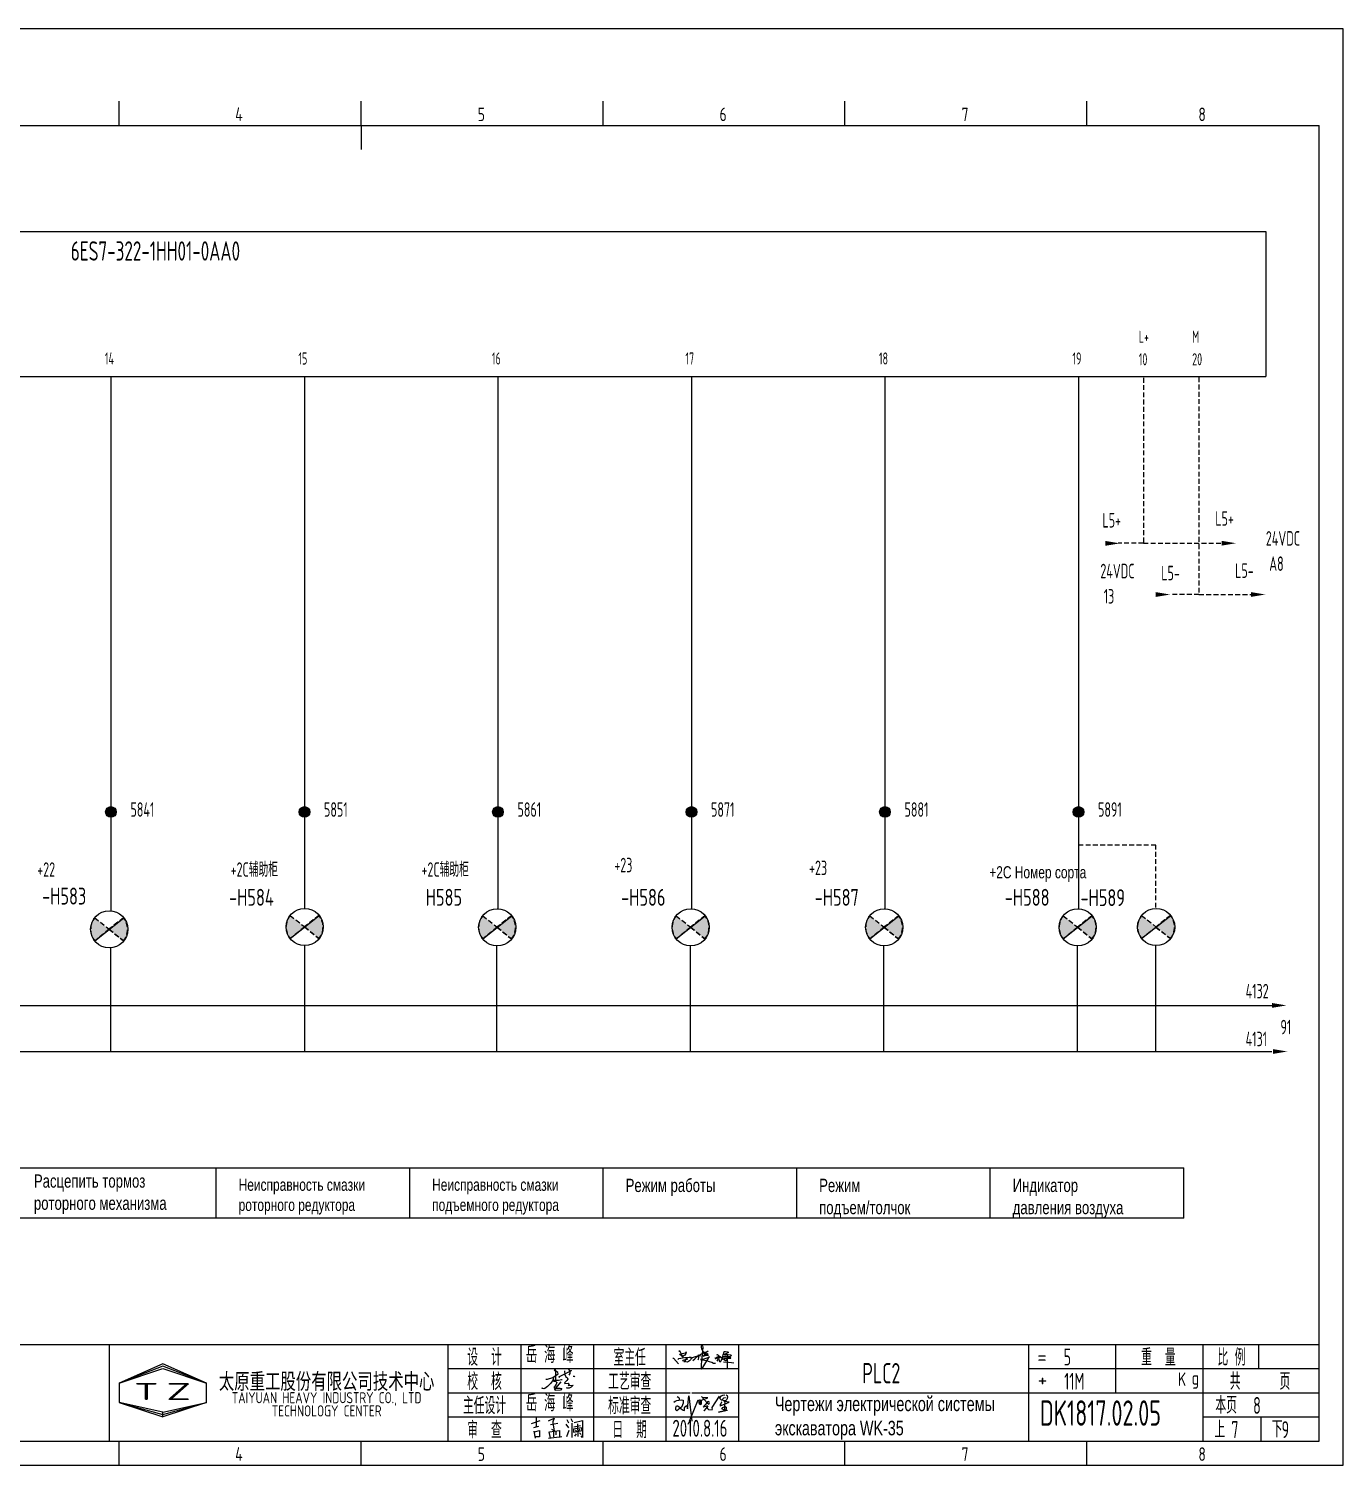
# Model space of a CAD drawing. Extents: x -2005 to 7010, y -1792 to 2924.
# Drawn here: x 2206.3 to 2478.1, y 4.3 to 301.3 of the extents above; entities that cross this region are included whole.
import ezdxf
from ezdxf.enums import TextEntityAlignment as Align

# ---------------------------------------------------------------- set-up
doc = ezdxf.new("R2010")
doc.units = 0
doc.header["$LTSCALE"] = 2
doc.linetypes.add('DASHED2', pattern=[0.375, 0.25, -0.125])
doc.layers.get('0').update_dxf_attribs({"linetype": 'CONTINUOUS'})
for name, color, linetype in [('01', 7, 'CONTINUOUS'), ('11', 3, 'CONTINUOUS'), ('CONTINUOUS', 7, 'CONTINUOUS')]:
    doc.layers.add(name, color=color, linetype=linetype)
doc.styles.add('ROMAN', font='ROMANC.shx', dxfattribs={"width": 0.7, "height": 0.7})
doc.styles.add('ROMANS', font='romans', dxfattribs={"width": 0.67, "bigfont": 'hzlib'})
doc.styles.get("Standard").update_dxf_attribs({"font": 'isocp.shx', "width": 0.707, "bigfont": 'dfst.shx'})

# ---------------------------------------------------------------- blocks, each defined once
blk = doc.blocks.new('A$C5BE500A0')
for p, q in [((15.3, 41.2), (22.2, 26.1)), ((15.3, 40.1), (15.3, 41.2)), ((15.4, 37.7), (15.3, 40.1)), ((15.4, 32.4), (21, 34.6)), ((15.5, 31.8), (15.4, 32.4)), ((21, 34.6), (24.5, 35.1)), ((24.5, 35.1), (28.2, 35.6)), ((29.4, 34), (26.8, 30.7)), ((28.2, 35.6), (30.2, 36.8)), ((30.2, 38), (29.4, 34)), ((30.2, 36.8), (30.2, 38)), ((59.1, 30.4), (64.7, 33.7)), ((64.4, 48.9), (64.5, 51.6)), ((65.3, 44.3), (64.4, 48.9)), ((64.5, 51.6), (65.9, 52.2)), ((67.1, 48.5), (64.5, 17.9)), ((64.7, 33.7), (72, 37.3)), ((67.5, 39.5), (65.3, 44.3)), ((65.9, 52.2), (66.5, 51.5)), ((66.5, 51.5), (67.1, 48.5)), ((70.3, 36.3), (67.5, 39.5)), ((69.9, 34.1), (69.7, 33.3)), ((69.7, 33.3), (71.9, 33.6)), ((74.6, 36.5), (69.9, 34.1)), ((73.8, 32.8), (70.3, 36.3)), ((71.9, 33.6), (75.3, 34.2)), ((72, 37.3), (77.8, 39)), ((77.7, 30.8), (73.8, 32.8)), ((79.7, 39.2), (74.6, 36.5)), ((76.7, 32.6), (74.8, 31.8)), ((75.3, 34.2), (77, 34.5)), ((77.7, 33.5), (76.7, 32.6)), ((77, 34.5), (78, 34.1)), ((78, 34.1), (77.7, 33.5)), ((77.8, 39), (79.7, 39.2)), ((117.4, 32.7), (112.9, 30.9)), ((113.3, 30.9), (114.4, 35)), ((114.4, 35), (115.4, 38.4)), ((115.4, 38.4), (118.1, 38.8)), ((122.1, 34.8), (117.4, 32.7)), ((118.1, 38.8), (123.3, 38.3)), ((124.7, 36.8), (122.1, 34.8)), ((123.3, 38.3), (124.7, 36.8)), ((0, 24.1), (1.5, 23.9)), ((1.5, 23.9), (12.6, 10.8)), ((11.6, 21), (13.8, 22.8)), ((13.8, 22.8), (17.9, 23.5)), ((19.1, 30.1), (15.5, 31.8)), ((17.9, 23.5), (26, 24.9)), ((22.2, 26.1), (19.1, 30.1)), ((22.6, 18.1), (23.6, 19.3)), ((23.7, 17.3), (22.6, 18.1)), ((23.3, 27.9), (23.1, 27.8)), ((25.3, 29.5), (23.3, 27.9)), ((23.6, 19.3), (25.8, 19.9)), ((26.1, 16.2), (24.9, 15)), ((26.8, 30.7), (25.3, 29.5)), ((25.8, 19.9), (29.2, 20.8)), ((26, 24.9), (36.8, 26.1)), ((28.4, 20), (26.1, 16.2)), ((29.4, 15.2), (28.2, 15.7)), ((29.5, 22.1), (28.4, 20)), ((29.2, 20.8), (33, 21.4)), ((32.4, 15.1), (29.4, 15.2)), ((30.2, 22.7), (29.5, 22.1)), ((31.6, 22.6), (30.2, 22.7)), ((32.8, 22.1), (31.6, 22.6)), ((35, 16.2), (32.4, 15.1)), ((33, 21.4), (32.8, 22.1)), ((37.6, 17.7), (35, 16.2)), ((36.8, 26.1), (40.9, 26)), ((39.7, 20.3), (37.6, 17.7)), ((40.8, 21.6), (39.7, 20.3)), ((40.2, 22.8), (44.3, 25.4)), ((41.7, 24.4), (40.8, 21.6)), ((40.9, 26), (41.7, 24.4)), ((44.3, 25.4), (50.6, 27.7)), ((44.7, 18.7), (49.1, 22.6)), ((49.1, 22.6), (54.4, 27.2)), ((50.6, 27.7), (56.2, 29.3)), ((54.4, 27.2), (59.1, 30.4)), ((56.8, 20.6), (55.9, 19.6)), ((56.2, 29.3), (60.8, 29.6)), ((56.7, 31.7), (57.4, 29.6)), ((57.6, 25), (56.8, 20.6)), ((57.4, 29.6), (57.6, 25)), ((60.8, 29.6), (62.2, 29.2)), ((66.6, 21), (62.5, 20.6)), ((62.5, 20.6), (75.7, 18.4)), ((64.5, 17.9), (63.3, 8.5)), ((63.3, 8.5), (63.5, 0.1)), ((63.5, 0.1), (64.3, 0)), ((64.3, 0), (67.5, 2.5)), ((69.8, 21.4), (66.6, 21)), ((67.5, 2.5), (73.8, 13.7)), ((68.3, 28.6), (72.6, 29.4)), ((69.3, 29), (68.3, 28.6)), ((72, 30.5), (69.3, 29)), ((76.7, 24.1), (69.8, 21.4)), ((74.8, 31.8), (72, 30.5)), ((72.6, 29.4), (78.2, 30.4)), ((73.8, 13.7), (77.7, 20)), ((75.7, 18.4), (81.9, 16.6)), ((79.9, 25.4), (76.7, 24.1)), ((80.1, 30.5), (77.7, 30.8)), ((77.7, 20), (81.2, 25.6)), ((78.2, 30.4), (80.1, 30.5)), ((82.1, 26.9), (79.9, 25.4)), ((81.2, 25.6), (82.1, 26.9)), ((81.9, 16.6), (87.3, 14.8)), ((87.3, 14.8), (91.3, 12.9)), ((91.3, 12.9), (94.8, 12.6)), ((94.5, 25.2), (94.9, 23.9)), ((94.8, 12.6), (95.8, 12.8)), ((94.9, 23.9), (95.3, 23)), ((95.3, 23), (95.8, 22.8)), ((95.8, 22.8), (97, 23.3)), ((97, 23.3), (97.8, 25.3)), ((98.5, 23.8), (97.4, 25.9)), ((97.8, 25.3), (100.8, 27)), ((101.1, 23.3), (98.5, 23.8)), ((99, 31.4), (100.1, 32)), ((100.7, 21.1), (99.2, 17.4)), ((99.2, 17.4), (101.9, 20.9)), ((100.1, 32), (101.1, 31.6)), ((102.1, 27.7), (100.7, 21.1)), ((100.8, 27), (103.5, 26.5)), ((101.1, 31.6), (102.1, 30.6)), ((103.3, 23.7), (101.1, 23.3)), ((101.9, 20.9), (103.1, 21.8)), ((102.1, 30.6), (102.1, 27.7)), ((103.1, 21.8), (103.7, 20.1)), ((104.7, 23.9), (103.3, 23.7)), ((103.5, 26.5), (104.5, 25.2)), ((103.7, 20.1), (103.9, 18.5)), ((103.9, 18.5), (105, 16.1)), ((104.2, 28.7), (108.3, 26.3)), ((104.5, 25.2), (104.7, 23.9)), ((105, 16.1), (106.4, 15.7)), ((106.4, 15.7), (107.7, 17.3)), ((107.7, 17.3), (110.9, 22.6)), ((108.3, 26.3), (115.7, 20.2)), ((110.9, 22.6), (113.3, 30.9)), ((111.7, 21.6), (125.7, 23.5)), ((115.4, 22.1), (111.7, 21.6)), ((112.9, 30.9), (112.3, 30.9)), ((112.9, 26.9), (127.4, 26.5)), ((124.7, 26.6), (112.9, 26.9)), ((113.4, 15.2), (124.8, 14.7)), ((122.5, 23.3), (115.4, 22.1)), ((115.7, 20.2), (118.5, 18.9)), ((116.7, 30.8), (120.9, 31.8)), ((118.5, 18.9), (120.8, 19.6)), ((120.8, 19.6), (121.1, 20.7)), ((120.9, 31.8), (124.1, 32)), ((121.7, 31.5), (122.2, 1.9)), ((123, 28.1), (121.7, 31.5)), ((126.4, 24.6), (122.5, 23.3)), ((128.2, 25.5), (123, 28.1)), ((124.1, 32), (129.1, 31.3)), ((128.1, 26.7), (124.7, 26.6)), ((124.8, 14.7), (132, 14.1)), ((125.7, 23.5), (130.1, 23.8)), ((127.4, 26.5), (126.4, 24.6)), ((130.2, 28.3), (128.1, 26.7)), ((130.5, 24.3), (128.2, 25.5)), ((129.1, 31.3), (130.7, 30.3)), ((130.1, 23.8), (130.5, 24.3)), ((130.7, 30.3), (130.2, 28.3)), ((132, 14.1), (137.3, 13.6))]:
    blk.add_line(p, q)
blk = doc.blocks.new('lf')
for points in [[(409.4, 317.6), (411.9, 317.6), (420.7, 320.5), (429.4, 326.1), (429, 328.4), (426.7, 330.1), (424.2, 331.3), (423.4, 332.6), (424.4, 333.4), (425, 330.7), (425, 327.4), (425, 324.7), (424.8, 321.8), (424.8, 320.3), (424.8, 318.7), (425, 314.7), (425, 313), (424.8, 313)], [(432.1, 320.3), (430.6, 321.6), (450.9, 331.7), (450.9, 332.2)], [(439.5, 330.9), (440, 324.5), (442, 320.7)], [(446.2, 333.8), (448.1, 330.5), (448.1, 326.7), (446.6, 323.8)], [(421.5, 320.1), (421.3, 317.6), (420, 315.1), (418.6, 312.6), (416.7, 310.5), (414.9, 308.5), (411.9, 305.6), (410.1, 304.1), (408, 302.6), (406.1, 302), (403.6, 302.6), (403.6, 303.5), (403.9, 303.5)], [(421.3, 316.2), (424.8, 315.9), (427.1, 316), (429.8, 316), (434.8, 316.8), (436, 316.8)], [(421.9, 314.1), (423.8, 314.1), (425.4, 313.7), (426, 313), (426.9, 312), (427.1, 312), (426.5, 310.5), (426.1, 309.5), (424.2, 306.6), (423.1, 305.4), (422.1, 304.5), (423.2, 303.3), (427.3, 303.1), (429.8, 303.1), (432.3, 302.9), (435.4, 302.7), (433.1, 299.9), (424.6, 299.5), (424, 300.4), (425.6, 303.3), (434.3, 313.5)], [(441.8, 320.7), (443.7, 320.1), (444.9, 317.6), (443.1, 315.5), (439.7, 311.8), (439.8, 310.6), (445.4, 311.2), (447, 310.3), (445.6, 307.4), (453.6, 308), (450.3, 304.7), (447, 303.3), (443.7, 303.1), (442.9, 303.7)], [(453.4, 322.4), (454.9, 322.2), (455.7, 321.8), (456.1, 321.6), (456.3, 321.4)]]:
    blk.add_lwpolyline(points)

msp = doc.modelspace()

# ---------------------------------------------------------------- hatches: boundary and pattern name
h = msp.add_hatch(color=256)
edge = h.paths.add_edge_path()
edge.add_arc((2423.32, 139.4), 1.1, 0, 360)
at = {"layer": '01', "linetype": 'DASHED2', "ltscale": 2}
h = msp.add_hatch(color=6, dxfattribs=at)
edge = h.paths.add_edge_path()
edge.add_arc((2222.97, 115.14), 3.84, 141.4352, 218.5648)
edge.add_line((2219.97, 112.75), (2222.97, 115.14))
edge.add_line((2222.97, 115.14), (2219.97, 117.53))
h = msp.add_hatch(color=6, dxfattribs=at)
edge = h.paths.add_edge_path()
edge.add_arc((2222.91, 115.14), 3.84, 321.4352, 398.5648)
edge.add_line((2225.91, 117.53), (2222.91, 115.14))
edge.add_line((2222.91, 115.14), (2225.91, 112.75))
h = msp.add_hatch(color=6, dxfattribs=at)
edge = h.paths.add_edge_path()
edge.add_arc((2263.38, 115.62), 3.84, 141.4352, 218.5648)
edge.add_line((2260.38, 113.22), (2263.38, 115.62))
edge.add_line((2263.38, 115.62), (2260.38, 118.01))
h = msp.add_hatch(color=6, dxfattribs=at)
edge = h.paths.add_edge_path()
edge.add_arc((2263.32, 115.62), 3.84, 321.4352, 398.5648)
edge.add_line((2266.32, 118.01), (2263.32, 115.62))
edge.add_line((2263.32, 115.62), (2266.32, 113.22))
h = msp.add_hatch(color=6, dxfattribs=at)
edge = h.paths.add_edge_path()
edge.add_arc((2303.17, 115.55), 3.84, 141.4352, 218.5648)
edge.add_line((2300.17, 113.15), (2303.17, 115.55))
edge.add_line((2303.17, 115.55), (2300.17, 117.94))
h = msp.add_hatch(color=6, dxfattribs=at)
edge = h.paths.add_edge_path()
edge.add_arc((2303.11, 115.55), 3.84, 321.4352, 398.5648)
edge.add_line((2306.11, 117.94), (2303.11, 115.55))
edge.add_line((2303.11, 115.55), (2306.11, 113.15))
h = msp.add_hatch(color=6, dxfattribs=at)
edge = h.paths.add_edge_path()
edge.add_arc((2343.17, 115.55), 3.84, 141.4352, 218.5648)
edge.add_line((2340.17, 113.15), (2343.17, 115.55))
edge.add_line((2343.17, 115.55), (2340.17, 117.94))
h = msp.add_hatch(color=6, dxfattribs=at)
edge = h.paths.add_edge_path()
edge.add_arc((2343.11, 115.55), 3.84, 321.4352, 398.5648)
edge.add_line((2346.11, 117.94), (2343.11, 115.55))
edge.add_line((2343.11, 115.55), (2346.11, 113.15))
h = msp.add_hatch(color=6, dxfattribs=at)
edge = h.paths.add_edge_path()
edge.add_arc((2383.17, 115.55), 3.84, 141.4352, 218.5648)
edge.add_line((2380.17, 113.15), (2383.17, 115.55))
edge.add_line((2383.17, 115.55), (2380.17, 117.94))
h = msp.add_hatch(color=6, dxfattribs=at)
edge = h.paths.add_edge_path()
edge.add_arc((2383.11, 115.55), 3.84, 321.4352, 398.5648)
edge.add_line((2386.11, 117.94), (2383.11, 115.55))
edge.add_line((2383.11, 115.55), (2386.11, 113.15))
h = msp.add_hatch(color=6, dxfattribs=at)
edge = h.paths.add_edge_path()
edge.add_arc((2423.17, 115.55), 3.84, 141.4352, 218.5648)
edge.add_line((2420.17, 113.15), (2423.17, 115.55))
edge.add_line((2423.17, 115.55), (2420.17, 117.94))
h = msp.add_hatch(color=6, dxfattribs=at)
edge = h.paths.add_edge_path()
edge.add_arc((2423.11, 115.55), 3.84, 321.4352, 398.5648)
edge.add_line((2426.11, 117.94), (2423.11, 115.55))
edge.add_line((2423.11, 115.55), (2426.11, 113.15))
h = msp.add_hatch(color=6, dxfattribs=at)
edge = h.paths.add_edge_path()
edge.add_arc((2439.38, 115.61), 3.84, 141.4352, 218.5648)
edge.add_line((2436.38, 113.22), (2439.38, 115.61))
edge.add_line((2439.38, 115.61), (2436.38, 118))
h = msp.add_hatch(color=6, dxfattribs=at)
edge = h.paths.add_edge_path()
edge.add_arc((2439.32, 115.61), 3.84, 321.4352, 398.5648)
edge.add_line((2442.32, 118), (2439.32, 115.61))
edge.add_line((2439.32, 115.61), (2442.32, 113.22))
at = {"layer": 'CONTINUOUS'}
h = msp.add_hatch(color=256, dxfattribs=at)
edge = h.paths.add_edge_path()
edge.add_arc((2223.32, 139.4), 1.1, 0, 360)
h = msp.add_hatch(color=256, dxfattribs=at)
edge = h.paths.add_edge_path()
edge.add_arc((2263.32, 139.4), 1.1, 0, 360)
h = msp.add_hatch(color=256, dxfattribs=at)
edge = h.paths.add_edge_path()
edge.add_arc((2303.32, 139.4), 1.1, 0, 360)
h = msp.add_hatch(color=256, dxfattribs=at)
edge = h.paths.add_edge_path()
edge.add_arc((2343.32, 139.4), 1.1, 0, 360)
h = msp.add_hatch(color=256, dxfattribs=at)
edge = h.paths.add_edge_path()
edge.add_arc((2383.32, 139.4), 1.1, 0, 360)

# ---------------------------------------------------------------- linework, layer by layer
for p, q in [((2125.09, 65.83), (2445.09, 65.83)), ((2245.09, 55.43), (2245.09, 65.83)), ((2285.09, 55.43), (2285.09, 65.83)), ((2325.09, 55.43), (2325.09, 65.83)), ((2365.09, 55.43), (2365.09, 65.83)), ((2405.09, 55.43), (2405.09, 65.83)), ((2445.09, 55.43), (2445.09, 65.83)), ((2245.09, 55.43), (2245.09, 62.93)), ((2285.09, 55.43), (2285.09, 62.93)), ((2325.09, 55.43), (2325.09, 62.93)), ((2365.09, 55.43), (2365.09, 62.93)), ((2405.09, 55.43), (2405.09, 62.93)), ((2445.09, 55.43), (2125.09, 55.43)), ((2353.05, 19.33), (2413.05, 19.33)), ((2310.23, 12.94), (2312.04, 13.59)), ((2310.75, 12.16), (2311.79, 12.42)), ((2311.01, 12.42), (2311.01, 12.42)), ((2311.24, 14.12), (2311.24, 12.3)), ((2313.79, 13.54), (2314.95, 14.06)), ((2313.79, 13.54), (2313.79, 13.54)), ((2314.18, 12.76), (2315.73, 13.02)), ((2314.95, 14.06), (2314.69, 13.28)), ((2314.69, 13.28), (2314.69, 13.02)), ((2314.69, 13.02), (2314.95, 11.47)), ((2317.37, 12.83), (2317.92, 12.1)), ((2317.55, 13.77), (2317.92, 13.13)), ((2318.37, 13.98), (2318.74, 13.34)), ((2318.61, 13.04), (2318.61, 10.04)), ((2318.92, 11.89), (2318.95, 11.19)), ((2320.62, 12.1), (2318.95, 11.77)), ((2318.98, 12.25), (2320.4, 12.55)), ((2319.07, 13.19), (2320.77, 13.55)), ((2319.77, 12.89), (2319.86, 10.28)), ((2320.74, 11.49), (2320.62, 12.1)), ((2320.77, 13.55), (2320.8, 13.55)), ((2320.8, 13.55), (2320.8, 10.1)), ((2310.75, 11.38), (2311.01, 9.96)), ((2310.88, 11.26), (2311.91, 11.51)), ((2311.91, 10.22), (2310.88, 10.22)), ((2311.91, 11.51), (2311.91, 10.22)), ((2313.8, 9.91), (2316.56, 10.28)), ((2313.86, 11.26), (2314.12, 9.96)), ((2313.99, 11.26), (2316.06, 11.51)), ((2314.95, 11.47), (2314.44, 11.73)), ((2314.77, 11.26), (2314.77, 10.22)), ((2315.28, 11.38), (2315.28, 10.61)), ((2316.06, 11.51), (2316.06, 10.09)), ((2317.55, 10.28), (2318.07, 11.61)), ((2318.95, 11.19), (2320.74, 11.49)), ((2319.5, 10.85), (2319.16, 10.34)), ((2319.37, 11.58), (2319.55, 11.43)), ((2320.19, 11.77), (2320.01, 11.43)), ((2320.19, 11.02), (2320.53, 10.68)), ((2320.8, 10.1), (2320.53, 10.4))]:
    msp.add_line(p, q)
msp.add_circle((2423.32, 139.4), 1.1)
at = {"layer": '01', "linetype": 'DASHED2', "ltscale": 2}
for p, q in [((2436.76, 229.14), (2436.76, 194.96)), ((2448.23, 229.25), (2448.23, 184.36)), ((2436.76, 194.96), (2431.52, 194.96)), ((2436.76, 194.96), (2452.89, 194.96)), ((2448.23, 184.36), (2442.46, 184.36)), ((2448.23, 184.36), (2458.95, 184.36)), ((2439.32, 132.54), (2423.25, 132.54)), ((2439.32, 119.64), (2439.32, 132.54))]:
    msp.add_line(p, q, dxfattribs=at)
at = {"layer": '01', "color": 6, "linetype": 'DASHED2', "ltscale": 2}
for p, q in [((2219.97, 117.53), (2222.97, 115.14)), ((2225.91, 117.53), (2222.91, 115.14)), ((2225.97, 117.53), (2222.97, 115.14)), ((2260.38, 118.01), (2263.38, 115.62)), ((2266.32, 118.01), (2263.32, 115.62)), ((2266.39, 118.01), (2263.38, 115.62)), ((2300.17, 117.94), (2303.17, 115.55)), ((2306.11, 117.94), (2303.11, 115.55)), ((2306.18, 117.94), (2303.17, 115.55)), ((2340.17, 117.94), (2343.17, 115.55)), ((2346.11, 117.94), (2343.11, 115.55)), ((2346.18, 117.94), (2343.17, 115.55)), ((2380.17, 117.94), (2383.17, 115.55)), ((2386.11, 117.94), (2383.11, 115.55)), ((2386.18, 117.94), (2383.17, 115.55)), ((2420.17, 117.94), (2423.17, 115.55)), ((2426.11, 117.94), (2423.11, 115.55)), ((2426.18, 117.94), (2423.17, 115.55)), ((2436.38, 118), (2439.38, 115.61)), ((2442.32, 118), (2439.32, 115.61)), ((2442.39, 118), (2439.38, 115.61)), ((2222.97, 115.14), (2219.97, 112.75)), ((2222.91, 115.14), (2225.91, 112.75)), ((2222.97, 115.14), (2225.97, 112.75)), ((2263.38, 115.62), (2260.38, 113.22)), ((2263.32, 115.62), (2266.32, 113.22)), ((2263.38, 115.62), (2266.39, 113.22)), ((2303.17, 115.55), (2300.17, 113.15)), ((2303.11, 115.55), (2306.11, 113.15)), ((2303.17, 115.55), (2306.18, 113.15)), ((2343.17, 115.55), (2340.17, 113.15)), ((2343.11, 115.55), (2346.11, 113.15)), ((2343.17, 115.55), (2346.18, 113.15)), ((2383.17, 115.55), (2380.17, 113.15)), ((2383.11, 115.55), (2386.11, 113.15)), ((2383.17, 115.55), (2386.18, 113.15)), ((2423.17, 115.55), (2420.17, 113.15)), ((2423.11, 115.55), (2426.11, 113.15)), ((2423.17, 115.55), (2426.18, 113.15)), ((2439.38, 115.61), (2436.38, 113.22)), ((2439.32, 115.61), (2442.32, 113.22)), ((2439.38, 115.61), (2442.39, 113.22))]:
    msp.add_line(p, q, dxfattribs=at)
for centre, start, end in [((2222.97, 115.14), 141.4352, 218.5648), ((2222.91, 115.14), 321.4352, 38.5648), ((2263.38, 115.62), 141.4352, 218.5648), ((2263.32, 115.62), 321.4352, 38.5648), ((2303.17, 115.55), 141.4352, 218.5648), ((2303.11, 115.55), 321.4352, 38.5648), ((2343.17, 115.55), 141.4352, 218.5648), ((2343.11, 115.55), 321.4352, 38.5648), ((2383.17, 115.55), 141.4352, 218.5648), ((2383.11, 115.55), 321.4352, 38.5648), ((2423.17, 115.55), 141.4352, 218.5648), ((2423.11, 115.55), 321.4352, 38.5648), ((2439.38, 115.61), 141.4352, 218.5648), ((2439.32, 115.61), 321.4352, 38.5648)]:
    msp.add_arc(centre, 3.84, start, end, dxfattribs=at)
at = {"layer": 'CONTINUOUS', "color": 3}
for p, q in [((2478.05, 301.33), (2058.05, 301.33)), ((2478.05, 4.33), (2478.05, 301.33)), ((2058.05, 4.33), (2478.05, 4.33))]:
    msp.add_line(p, q, dxfattribs=at)
at = {"layer": 'CONTINUOUS', "linetype": 'Continuous'}
for p, q in [((2225.05, 281.33), (2225.05, 286.33)), ((2325.05, 281.33), (2325.05, 286.33)), ((2375.05, 281.33), (2375.05, 286.33)), ((2425.05, 281.33), (2425.05, 286.33)), ((2078.05, 29.33), (2473.05, 29.33)), ((2223.05, 9.33), (2223.05, 29.33)), ((2293.05, 9.33), (2293.05, 29.33)), ((2308.05, 29.33), (2308.05, 9.33)), ((2323.05, 29.33), (2323.05, 9.33)), ((2338.05, 29.33), (2338.05, 9.33)), ((2353.05, 29.33), (2353.05, 9.33)), ((2413.05, 9.33), (2413.05, 29.33)), ((2430.95, 29.33), (2430.95, 19.33)), ((2449.05, 29.33), (2449.05, 9.33)), ((2234.05, 25.33), (2225.05, 21.33)), ((2234.05, 24.83), (2225.05, 21.33)), ((2225.05, 21.33), (2234.05, 24.33)), ((2243.05, 21.33), (2234.05, 25.33)), ((2243.05, 21.33), (2234.05, 24.83)), ((2234.05, 24.33), (2243.05, 21.33)), ((2293.05, 24.33), (2343.05, 24.33)), ((2343.05, 24.33), (2353.05, 24.33)), ((2343.05, 24.33), (2353.05, 24.33)), ((2413.05, 24.33), (2473.05, 24.33)), ((2225.05, 21.33), (2225.05, 17.33)), ((2243.05, 17.33), (2243.05, 21.33)), ((2293.05, 19.33), (2343.05, 19.33)), ((2343.38, 19.33), (2353.05, 19.33)), ((2413.05, 19.33), (2473.05, 19.33)), ((2225.05, 17.33), (2234.05, 14.33)), ((2234.05, 15.33), (2225.05, 17.33)), ((2225.05, 17.33), (2234.05, 14.83)), ((2234.05, 14.83), (2243.05, 17.33)), ((2243.05, 17.33), (2234.05, 14.33)), ((2234.05, 15.33), (2243.05, 17.33)), ((2234.05, 14.33), (2234.05, 15.33)), ((2234.05, 14.33), (2234.05, 15.33)), ((2293.05, 14.33), (2343.05, 14.33)), ((2343.05, 14.33), (2353.05, 14.33)), ((2449.05, 14.33), (2473.05, 14.33)), ((2225.05, 4.33), (2225.05, 9.33)), ((2325.05, 4.33), (2325.05, 9.33)), ((2375.05, 4.33), (2375.05, 9.33)), ((2425.05, 4.33), (2425.05, 9.33))]:
    msp.add_line(p, q, dxfattribs=at)
at = {"layer": 'CONTINUOUS'}
for p, q in [((2275.05, 281.33), (2275.05, 286.33)), ((2078.05, 281.33), (2473.05, 281.33)), ((2275.05, 281.33), (2275.05, 276.33)), ((2473.05, 9.33), (2473.05, 281.33)), ((2102.07, 259.4), (2462.07, 259.4)), ((2462.07, 259.4), (2462.07, 229.4)), ((2102.07, 229.4), (2462.07, 229.4)), ((2223.32, 229.4), (2223.32, 118.96)), ((2263.32, 229.4), (2263.32, 119.46)), ((2303.32, 229.4), (2303.32, 119.38)), ((2343.32, 229.4), (2343.32, 119.38)), ((2383.32, 229.4), (2383.32, 119.38)), ((2423.32, 229.4), (2423.32, 119.38)), ((2219.97, 112.75), (2225.97, 117.53)), ((2260.38, 113.22), (2266.39, 118.01)), ((2300.17, 113.15), (2306.18, 117.94)), ((2340.17, 113.15), (2346.18, 117.94)), ((2380.17, 113.15), (2386.18, 117.94)), ((2420.17, 113.15), (2426.18, 117.94)), ((2436.38, 113.22), (2442.39, 118)), ((2223.29, 89.87), (2223.29, 111.31)), ((2263.32, 111.78), (2263.32, 89.87)), ((2303.11, 89.87), (2303.11, 111.71)), ((2343.11, 89.87), (2343.11, 111.71)), ((2383.11, 89.87), (2383.11, 111.71)), ((2423.11, 89.87), (2423.11, 111.71)), ((2439.32, 89.94), (2439.32, 111.77)), ((2097.07, 99.4), (2463.32, 99.4)), ((2097.07, 89.87), (2463.32, 89.87)), ((2460.55, 29.33), (2460.55, 24.33)), ((2340.38, 18.52), (2340.73, 18.32)), ((2340.38, 18.52), (2340.73, 18.32)), ((2340.38, 18.52), (2340.73, 18.32)), ((2340.38, 18.52), (2340.73, 18.32)), ((2340.68, 17.81), (2341.19, 17.86)), ((2340.68, 17.81), (2341.19, 17.86)), ((2340.68, 17.81), (2341.19, 17.86)), ((2340.68, 17.81), (2341.19, 17.86)), ((2340.73, 18.32), (2340.79, 18.17)), ((2340.73, 18.32), (2340.79, 18.17)), ((2340.73, 18.32), (2340.79, 18.17)), ((2340.73, 18.32), (2340.79, 18.17)), ((2340.79, 18.17), (2340.79, 17.86)), ((2340.79, 18.17), (2340.79, 17.86)), ((2340.79, 18.17), (2340.79, 17.86)), ((2340.79, 18.17), (2340.79, 17.86)), ((2341.19, 17.86), (2341.6, 17.76)), ((2341.19, 17.86), (2341.6, 17.76)), ((2341.19, 17.86), (2341.6, 17.76)), ((2341.19, 17.86), (2341.6, 17.76)), ((2342.52, 16.03), (2342.78, 18.68)), ((2342.52, 16.03), (2342.78, 18.68)), ((2342.52, 16.03), (2342.78, 18.68)), ((2342.52, 16.03), (2342.78, 18.68)), ((2342.78, 18.68), (2343.39, 13.48)), ((2342.78, 18.68), (2343.39, 13.48)), ((2342.78, 18.68), (2343.39, 13.48)), ((2342.78, 18.68), (2343.39, 13.48)), ((2342.93, 13.42), (2344.72, 17.84)), ((2342.93, 13.42), (2344.72, 17.84)), ((2342.93, 13.42), (2344.72, 17.84)), ((2342.93, 13.42), (2344.72, 17.84)), ((2344.87, 17.76), (2345.02, 17.87)), ((2344.87, 17.76), (2345.02, 17.87)), ((2344.87, 17.76), (2345.02, 17.87)), ((2344.87, 17.76), (2345.02, 17.87)), ((2345.02, 17.87), (2345.17, 17.87)), ((2345.02, 17.87), (2345.17, 17.87)), ((2345.02, 17.87), (2345.17, 17.87)), ((2345.02, 17.87), (2345.17, 17.87)), ((2345.17, 17.87), (2345.31, 17.54)), ((2345.17, 17.87), (2345.31, 17.54)), ((2345.17, 17.87), (2345.31, 17.54)), ((2345.17, 17.87), (2345.31, 17.54)), ((2345.42, 18.53), (2346.56, 17.25)), ((2345.61, 18.31), (2345.42, 18.53)), ((2345.42, 18.53), (2346.56, 17.25)), ((2345.61, 18.31), (2345.42, 18.53)), ((2345.42, 18.53), (2346.56, 17.25)), ((2345.61, 18.31), (2345.42, 18.53)), ((2345.42, 18.53), (2346.56, 17.25)), ((2345.61, 18.31), (2345.42, 18.53)), ((2345.46, 17.8), (2345.87, 17.98)), ((2345.46, 17.8), (2345.87, 17.98)), ((2345.46, 17.8), (2345.87, 17.98)), ((2345.46, 17.8), (2345.87, 17.98)), ((2346.71, 18.24), (2345.61, 18.31)), ((2346.71, 18.24), (2345.61, 18.31)), ((2346.71, 18.24), (2345.61, 18.31)), ((2346.71, 18.24), (2345.61, 18.31)), ((2345.87, 17.98), (2346.38, 18.13)), ((2345.87, 17.98), (2346.38, 18.13)), ((2345.87, 17.98), (2346.38, 18.13)), ((2345.87, 17.98), (2346.38, 18.13)), ((2346.38, 18.13), (2346.71, 18.24)), ((2346.38, 18.13), (2346.71, 18.24)), ((2346.38, 18.13), (2346.71, 18.24)), ((2346.38, 18.13), (2346.71, 18.24)), ((2347.58, 16.24), (2349.09, 18.62)), ((2347.58, 16.24), (2349.09, 18.62)), ((2347.58, 16.24), (2349.09, 18.62)), ((2347.58, 16.24), (2349.09, 18.62)), ((2349.08, 18.54), (2349.21, 18.12)), ((2349.08, 18.54), (2349.21, 18.12)), ((2349.08, 18.54), (2349.21, 18.12)), ((2349.08, 18.54), (2349.21, 18.12)), ((2349.17, 18.28), (2349.53, 18.71)), ((2349.17, 18.28), (2349.53, 18.71)), ((2349.17, 18.28), (2349.53, 18.71)), ((2349.17, 18.28), (2349.53, 18.71)), ((2349.21, 18.12), (2349.44, 17.86)), ((2349.21, 18.12), (2349.44, 17.86)), ((2349.21, 18.12), (2349.44, 17.86)), ((2349.21, 18.12), (2349.44, 17.86)), ((2349.44, 17.86), (2349.57, 17.83)), ((2349.44, 17.86), (2349.57, 17.83)), ((2349.44, 17.86), (2349.57, 17.83)), ((2349.44, 17.86), (2349.57, 17.83)), ((2349.53, 18.71), (2349.83, 18.81)), ((2349.53, 18.71), (2349.83, 18.81)), ((2349.53, 18.71), (2349.83, 18.81)), ((2349.53, 18.71), (2349.83, 18.81)), ((2349.76, 17.86), (2349.83, 18.09)), ((2349.76, 17.86), (2349.83, 18.09)), ((2349.76, 17.86), (2349.83, 18.09)), ((2349.76, 17.86), (2349.83, 18.09)), ((2349.96, 17.63), (2349.76, 17.86)), ((2349.96, 17.63), (2349.76, 17.86)), ((2349.96, 17.63), (2349.76, 17.86)), ((2349.96, 17.63), (2349.76, 17.86)), ((2349.83, 18.81), (2350.22, 18.9)), ((2349.83, 18.81), (2350.22, 18.9)), ((2349.83, 18.81), (2350.22, 18.9)), ((2349.83, 18.81), (2350.22, 18.9)), ((2349.83, 18.09), (2350.02, 18.25)), ((2349.83, 18.09), (2350.02, 18.25)), ((2349.83, 18.09), (2350.02, 18.25)), ((2349.83, 18.09), (2350.02, 18.25)), ((2350.02, 18.25), (2350.28, 18.32)), ((2350.02, 18.25), (2350.28, 18.32)), ((2350.02, 18.25), (2350.28, 18.32)), ((2350.02, 18.25), (2350.28, 18.32)), ((2350.28, 18.32), (2350.38, 18.35)), ((2350.28, 18.32), (2350.38, 18.35)), ((2350.28, 18.32), (2350.38, 18.35)), ((2350.28, 18.32), (2350.38, 18.35)), ((2350.64, 17.92), (2350.38, 17.66)), ((2350.64, 17.92), (2350.38, 17.66)), ((2350.64, 17.92), (2350.38, 17.66)), ((2350.64, 17.92), (2350.38, 17.66)), ((2350.48, 18.9), (2350.71, 18.77)), ((2350.48, 18.9), (2350.71, 18.77)), ((2350.48, 18.9), (2350.71, 18.77)), ((2350.48, 18.9), (2350.71, 18.77)), ((2350.74, 18.38), (2350.64, 17.92)), ((2350.74, 18.38), (2350.64, 17.92)), ((2350.74, 18.38), (2350.64, 17.92)), ((2350.74, 18.38), (2350.64, 17.92)), ((2350.71, 18.77), (2350.74, 18.38)), ((2350.71, 18.77), (2350.74, 18.38)), ((2350.71, 18.77), (2350.74, 18.38)), ((2350.71, 18.77), (2350.74, 18.38)), ((2339.71, 17.35), (2339.97, 17.56)), ((2339.71, 17.35), (2339.97, 17.56)), ((2339.71, 17.35), (2339.97, 17.56)), ((2339.71, 17.35), (2339.97, 17.56)), ((2339.97, 17.56), (2340.33, 17.71)), ((2339.97, 17.56), (2340.33, 17.71)), ((2339.97, 17.56), (2340.33, 17.71)), ((2339.97, 17.56), (2340.33, 17.71)), ((2340.07, 16.13), (2340.17, 16.48)), ((2340.07, 16.13), (2340.17, 16.48)), ((2340.07, 16.13), (2340.17, 16.48)), ((2340.07, 16.13), (2340.17, 16.48)), ((2340.07, 15.82), (2340.07, 16.13)), ((2340.07, 15.82), (2340.07, 16.13)), ((2340.07, 15.82), (2340.07, 16.13)), ((2340.07, 15.82), (2340.07, 16.13)), ((2340.33, 15.57), (2340.07, 15.82)), ((2340.33, 15.57), (2340.07, 15.82)), ((2340.33, 15.57), (2340.07, 15.82)), ((2340.33, 15.57), (2340.07, 15.82)), ((2340.17, 16.48), (2340.22, 16.64)), ((2340.17, 16.48), (2340.22, 16.64)), ((2340.17, 16.48), (2340.22, 16.64)), ((2340.17, 16.48), (2340.22, 16.64)), ((2340.22, 16.64), (2340.43, 16.59)), ((2340.22, 16.64), (2340.43, 16.59)), ((2340.22, 16.64), (2340.43, 16.59)), ((2340.22, 16.64), (2340.43, 16.59)), ((2340.33, 17.71), (2340.68, 17.81)), ((2340.33, 17.71), (2340.68, 17.81)), ((2340.33, 17.71), (2340.68, 17.81)), ((2340.33, 17.71), (2340.68, 17.81)), ((2340.99, 16.13), (2340.33, 15.57)), ((2340.99, 16.13), (2340.33, 15.57)), ((2340.99, 16.13), (2340.33, 15.57)), ((2340.99, 16.13), (2340.33, 15.57)), ((2340.43, 16.59), (2340.79, 16.43)), ((2340.43, 16.59), (2340.79, 16.43)), ((2340.43, 16.59), (2340.79, 16.43)), ((2340.43, 16.59), (2340.79, 16.43)), ((2340.79, 16.43), (2341.14, 16.08)), ((2340.79, 16.43), (2341.14, 16.08)), ((2340.79, 16.43), (2341.14, 16.08)), ((2340.79, 16.43), (2341.14, 16.08)), ((2341.3, 16.38), (2340.99, 16.13)), ((2341.3, 16.38), (2340.99, 16.13)), ((2341.3, 16.38), (2340.99, 16.13)), ((2341.3, 16.38), (2340.99, 16.13)), ((2341.14, 16.08), (2341.45, 15.82)), ((2341.14, 16.08), (2341.45, 15.82)), ((2341.14, 16.08), (2341.45, 15.82)), ((2341.14, 16.08), (2341.45, 15.82)), ((2341.5, 16.79), (2341.3, 16.38)), ((2341.5, 16.79), (2341.3, 16.38)), ((2341.5, 16.79), (2341.3, 16.38)), ((2341.5, 16.79), (2341.3, 16.38)), ((2341.45, 15.82), (2341.6, 15.72)), ((2341.45, 15.82), (2341.6, 15.72)), ((2341.45, 15.82), (2341.6, 15.72)), ((2341.45, 15.82), (2341.6, 15.72)), ((2341.6, 17.15), (2341.5, 16.79)), ((2341.6, 17.15), (2341.5, 16.79)), ((2341.6, 17.15), (2341.5, 16.79)), ((2341.6, 17.15), (2341.5, 16.79)), ((2341.6, 17.76), (2341.6, 17.56)), ((2341.6, 17.76), (2341.6, 17.56)), ((2341.6, 17.76), (2341.6, 17.56)), ((2341.6, 17.76), (2341.6, 17.56)), ((2341.6, 17.56), (2341.6, 17.15)), ((2341.6, 17.56), (2341.6, 17.15)), ((2341.6, 17.56), (2341.6, 17.15)), ((2341.6, 17.56), (2341.6, 17.15)), ((2341.6, 15.72), (2341.91, 15.62)), ((2341.6, 15.72), (2341.91, 15.62)), ((2341.6, 15.72), (2341.91, 15.62)), ((2341.6, 15.72), (2341.91, 15.62)), ((2341.91, 16.23), (2342.06, 16.48)), ((2341.91, 16.23), (2342.06, 16.48)), ((2341.91, 16.23), (2342.06, 16.48)), ((2341.91, 16.23), (2342.06, 16.48)), ((2341.91, 15.62), (2341.91, 16.23)), ((2341.91, 15.62), (2341.91, 16.23)), ((2341.91, 15.62), (2341.91, 16.23)), ((2341.91, 15.62), (2341.91, 16.23)), ((2342.06, 16.48), (2342.27, 16.69)), ((2342.06, 16.48), (2342.27, 16.69)), ((2342.06, 16.48), (2342.27, 16.69)), ((2342.06, 16.48), (2342.27, 16.69)), ((2342.27, 16.69), (2342.32, 16.59)), ((2342.27, 16.69), (2342.32, 16.59)), ((2342.27, 16.69), (2342.32, 16.59)), ((2342.27, 16.69), (2342.32, 16.59)), ((2342.32, 16.59), (2342.47, 16.23)), ((2342.32, 16.59), (2342.47, 16.23)), ((2342.32, 16.59), (2342.47, 16.23)), ((2342.32, 16.59), (2342.47, 16.23)), ((2342.47, 16.23), (2342.47, 16.13)), ((2342.47, 16.23), (2342.47, 16.13)), ((2342.47, 16.23), (2342.47, 16.13)), ((2342.47, 16.23), (2342.47, 16.13)), ((2342.47, 16.13), (2342.52, 16.03)), ((2342.47, 16.13), (2342.52, 16.03)), ((2342.47, 16.13), (2342.52, 16.03)), ((2342.47, 16.13), (2342.52, 16.03)), ((2344.76, 17.76), (2344.87, 17.29)), ((2344.76, 17.76), (2344.87, 17.29)), ((2344.76, 17.76), (2344.87, 17.29)), ((2344.76, 17.76), (2344.87, 17.29)), ((2344.98, 16.96), (2344.87, 17.76)), ((2344.98, 16.96), (2344.87, 17.76)), ((2344.98, 16.96), (2344.87, 17.76)), ((2344.98, 16.96), (2344.87, 17.76)), ((2344.87, 17.29), (2344.98, 16.96)), ((2344.87, 17.29), (2344.98, 16.96)), ((2344.87, 17.29), (2344.98, 16.96)), ((2344.87, 17.29), (2344.98, 16.96)), ((2345.09, 17.18), (2345.13, 17.43)), ((2345.09, 17.18), (2345.13, 17.43)), ((2345.09, 17.18), (2345.13, 17.43)), ((2345.09, 17.18), (2345.13, 17.43)), ((2345.13, 16.92), (2345.09, 17.18)), ((2345.13, 16.92), (2345.09, 17.18)), ((2345.13, 16.92), (2345.09, 17.18)), ((2345.13, 16.92), (2345.09, 17.18)), ((2345.13, 17.43), (2345.2, 17.62)), ((2345.13, 17.43), (2345.2, 17.62)), ((2345.13, 17.43), (2345.2, 17.62)), ((2345.13, 17.43), (2345.2, 17.62)), ((2345.24, 16.85), (2345.13, 16.92)), ((2345.24, 16.85), (2345.13, 16.92)), ((2345.24, 16.85), (2345.13, 16.92)), ((2345.24, 16.85), (2345.13, 16.92)), ((2345.2, 17.62), (2345.46, 17.8)), ((2345.2, 17.62), (2345.46, 17.8)), ((2345.2, 17.62), (2345.46, 17.8)), ((2345.2, 17.62), (2345.46, 17.8)), ((2345.31, 17.18), (2345.24, 16.85)), ((2345.31, 17.18), (2345.24, 16.85)), ((2345.31, 17.18), (2345.24, 16.85)), ((2345.31, 17.18), (2345.24, 16.85)), ((2345.31, 17.54), (2345.31, 17.18)), ((2345.31, 17.54), (2345.31, 17.18)), ((2345.31, 17.54), (2345.31, 17.18)), ((2345.31, 17.54), (2345.31, 17.18)), ((2345.94, 16.59), (2345.72, 16.37)), ((2345.94, 16.59), (2345.72, 16.37)), ((2345.94, 16.59), (2345.72, 16.37)), ((2345.94, 16.59), (2345.72, 16.37)), ((2345.72, 16.37), (2345.83, 16.4)), ((2345.72, 16.37), (2345.83, 16.4)), ((2345.72, 16.37), (2345.83, 16.4)), ((2345.72, 16.37), (2345.83, 16.4)), ((2345.83, 16.4), (2346.53, 16.63)), ((2345.83, 16.4), (2346.53, 16.63)), ((2345.83, 16.4), (2346.53, 16.63)), ((2345.83, 16.4), (2346.53, 16.63)), ((2345.9, 15.6), (2346.49, 16.29)), ((2345.9, 15.6), (2346.49, 16.29)), ((2345.9, 15.6), (2346.49, 16.29)), ((2345.9, 15.6), (2346.49, 16.29)), ((2346.34, 16.15), (2345.9, 15.6)), ((2346.34, 16.15), (2345.9, 15.6)), ((2346.34, 16.15), (2345.9, 15.6)), ((2346.34, 16.15), (2345.9, 15.6)), ((2346.23, 16.88), (2345.94, 16.59)), ((2346.23, 16.88), (2345.94, 16.59)), ((2346.23, 16.88), (2345.94, 16.59)), ((2346.23, 16.88), (2345.94, 16.59)), ((2346.67, 17.43), (2346.23, 16.88)), ((2346.67, 17.43), (2346.23, 16.88)), ((2346.67, 17.43), (2346.23, 16.88)), ((2346.67, 17.43), (2346.23, 16.88)), ((2346.71, 16.59), (2346.34, 16.15)), ((2346.71, 16.59), (2346.34, 16.15)), ((2346.71, 16.59), (2346.34, 16.15)), ((2346.71, 16.59), (2346.34, 16.15)), ((2346.49, 16.29), (2346.56, 16.29)), ((2346.49, 16.29), (2346.56, 16.29)), ((2346.49, 16.29), (2346.56, 16.29)), ((2346.49, 16.29), (2346.56, 16.29)), ((2346.53, 16.63), (2346.67, 16.59)), ((2346.53, 16.63), (2346.67, 16.59)), ((2346.53, 16.63), (2346.67, 16.59)), ((2346.53, 16.63), (2346.67, 16.59)), ((2346.56, 17.25), (2346.89, 16.99)), ((2346.56, 17.25), (2346.89, 16.99)), ((2346.56, 17.25), (2346.89, 16.99)), ((2346.56, 17.25), (2346.89, 16.99)), ((2346.56, 16.29), (2346.67, 16.04)), ((2346.56, 16.29), (2346.67, 16.04)), ((2346.56, 16.29), (2346.67, 16.04)), ((2346.56, 16.29), (2346.67, 16.04)), ((2346.93, 17.51), (2346.67, 17.43)), ((2346.93, 17.51), (2346.67, 17.43)), ((2346.93, 17.51), (2346.67, 17.43)), ((2346.93, 17.51), (2346.67, 17.43)), ((2346.67, 16.59), (2346.71, 16.59)), ((2346.67, 16.59), (2346.71, 16.59)), ((2346.67, 16.59), (2346.71, 16.59)), ((2346.67, 16.59), (2346.71, 16.59)), ((2346.67, 16.04), (2346.86, 15.89)), ((2346.67, 16.04), (2346.86, 15.89)), ((2346.67, 16.04), (2346.86, 15.89)), ((2346.67, 16.04), (2346.86, 15.89)), ((2346.86, 15.89), (2347.63, 15.82)), ((2346.86, 15.89), (2347.63, 15.82)), ((2346.86, 15.89), (2347.63, 15.82)), ((2346.86, 15.89), (2347.63, 15.82)), ((2346.89, 16.99), (2347.04, 17.25)), ((2346.89, 16.99), (2347.04, 17.25)), ((2346.89, 16.99), (2347.04, 17.25)), ((2346.89, 16.99), (2347.04, 17.25)), ((2347.04, 17.25), (2346.93, 17.51)), ((2347.04, 17.25), (2346.93, 17.51)), ((2347.04, 17.25), (2346.93, 17.51)), ((2347.04, 17.25), (2346.93, 17.51)), ((2347.64, 15.83), (2347.58, 16.24)), ((2347.64, 15.83), (2347.58, 16.24)), ((2347.64, 15.83), (2347.58, 16.24)), ((2347.64, 15.83), (2347.58, 16.24)), ((2348.91, 15.31), (2350.77, 15.71)), ((2348.91, 15.31), (2350.77, 15.71)), ((2348.91, 15.31), (2350.77, 15.71)), ((2348.91, 15.31), (2350.77, 15.71)), ((2350.25, 15.61), (2348.91, 15.31)), ((2350.25, 15.61), (2348.91, 15.31)), ((2350.25, 15.61), (2348.91, 15.31)), ((2350.25, 15.61), (2348.91, 15.31)), ((2349.37, 17.01), (2349.17, 16.72)), ((2349.37, 17.01), (2349.17, 16.72)), ((2349.37, 17.01), (2349.17, 16.72)), ((2349.37, 17.01), (2349.17, 16.72)), ((2349.17, 16.72), (2349.27, 16.65)), ((2349.17, 16.72), (2349.27, 16.65)), ((2349.17, 16.72), (2349.27, 16.65)), ((2349.17, 16.72), (2349.27, 16.65)), ((2349.27, 16.65), (2349.63, 16.72)), ((2349.27, 16.65), (2349.63, 16.72)), ((2349.27, 16.65), (2349.63, 16.72)), ((2349.27, 16.65), (2349.63, 16.72)), ((2349.53, 17.34), (2349.37, 17.01)), ((2349.53, 17.34), (2349.37, 17.01)), ((2349.53, 17.34), (2349.37, 17.01)), ((2349.53, 17.34), (2349.37, 17.01)), ((2349.63, 17.47), (2349.53, 17.34)), ((2349.63, 17.47), (2349.53, 17.34)), ((2349.63, 17.47), (2349.53, 17.34)), ((2349.63, 17.47), (2349.53, 17.34)), ((2349.6, 15.97), (2349.83, 16.26)), ((2349.6, 15.97), (2349.83, 16.26)), ((2349.6, 15.97), (2349.83, 16.26)), ((2349.6, 15.97), (2349.83, 16.26)), ((2350.12, 15.74), (2349.6, 15.97)), ((2350.12, 15.74), (2349.6, 15.97)), ((2350.12, 15.74), (2349.6, 15.97)), ((2350.12, 15.74), (2349.6, 15.97)), ((2349.63, 16.72), (2350.15, 16.98)), ((2349.63, 16.72), (2350.15, 16.98)), ((2349.63, 16.72), (2350.15, 16.98)), ((2349.63, 16.72), (2350.15, 16.98)), ((2349.83, 16.26), (2350.32, 16.46)), ((2349.83, 16.26), (2350.32, 16.46)), ((2349.83, 16.26), (2350.32, 16.46)), ((2349.83, 16.26), (2350.32, 16.46)), ((2350.38, 17.66), (2349.96, 17.63)), ((2350.38, 17.66), (2349.96, 17.63)), ((2350.38, 17.66), (2349.96, 17.63)), ((2350.38, 17.66), (2349.96, 17.63)), ((2350.15, 16.2), (2350.12, 15.74)), ((2350.15, 16.2), (2350.12, 15.74)), ((2350.15, 16.2), (2350.12, 15.74)), ((2350.15, 16.2), (2350.12, 15.74)), ((2350.15, 17.53), (2350.19, 17.17)), ((2351.13, 17.34), (2350.15, 17.53)), ((2350.15, 17.53), (2350.19, 17.17)), ((2351.13, 17.34), (2350.15, 17.53)), ((2350.15, 17.53), (2350.19, 17.17)), ((2351.13, 17.34), (2350.15, 17.53)), ((2350.15, 17.53), (2350.19, 17.17)), ((2351.13, 17.34), (2350.15, 17.53)), ((2350.15, 16.98), (2350.61, 17.17)), ((2350.19, 17.17), (2350.15, 16.69)), ((2350.15, 16.98), (2350.61, 17.17)), ((2350.19, 17.17), (2350.15, 16.69)), ((2350.15, 16.98), (2350.61, 17.17)), ((2350.19, 17.17), (2350.15, 16.69)), ((2350.15, 16.98), (2350.61, 17.17)), ((2350.19, 17.17), (2350.15, 16.69)), ((2350.15, 16.69), (2350.15, 16.2)), ((2350.15, 16.69), (2350.15, 16.2)), ((2350.15, 16.69), (2350.15, 16.2)), ((2350.15, 16.69), (2350.15, 16.2)), ((2350.48, 15.84), (2350.25, 15.61)), ((2350.48, 15.84), (2350.25, 15.61)), ((2350.48, 15.84), (2350.25, 15.61)), ((2350.48, 15.84), (2350.25, 15.61)), ((2350.32, 16.46), (2350.51, 16.33)), ((2350.32, 16.46), (2350.51, 16.33)), ((2350.32, 16.46), (2350.51, 16.33)), ((2350.32, 16.46), (2350.51, 16.33)), ((2350.51, 16.33), (2350.48, 15.84)), ((2350.51, 16.33), (2350.48, 15.84)), ((2350.51, 16.33), (2350.48, 15.84)), ((2350.51, 16.33), (2350.48, 15.84)), ((2350.61, 17.17), (2351.13, 17.34)), ((2350.61, 17.17), (2351.13, 17.34)), ((2350.61, 17.17), (2351.13, 17.34)), ((2350.61, 17.17), (2351.13, 17.34)), ((2461.05, 9.33), (2461.05, 14.33)), ((2078.05, 9.33), (2473.05, 9.33)), ((2275.05, 4.33), (2275.05, 9.33)), ((2293.05, 9.33), (2353.05, 9.33))]:
    msp.add_line(p, q, dxfattribs=at)
for centre, radius in [((2223.32, 139.4), 1.1), ((2263.32, 139.4), 1.1), ((2303.32, 139.4), 1.1), ((2343.32, 139.4), 1.1), ((2383.32, 139.4), 1.1), ((2222.97, 115.14), 3.84), ((2263.38, 115.62), 3.84), ((2303.17, 115.55), 3.84), ((2343.17, 115.55), 3.84), ((2383.17, 115.55), 3.84), ((2423.17, 115.55), 3.84), ((2439.38, 115.61), 3.84)]:
    msp.add_circle(centre, radius, dxfattribs=at)
for points in [[(2428.89, 195.43), (2428.89, 194.43), (2431.89, 194.93)], [(2452.89, 195.46), (2452.89, 194.46), (2455.89, 194.96)], [(2439.29, 184.85), (2439.29, 183.85), (2442.29, 184.35)], [(2458.95, 184.86), (2458.95, 183.86), (2461.95, 184.36)], [(2463.32, 99.9), (2463.32, 98.9), (2466.32, 99.4)], [(2463.5, 90.37), (2463.5, 89.37), (2466.5, 89.87)]]:
    msp.add_solid(points, dxfattribs=at)

# ---------------------------------------------------------------- block references
for name, p, xscale, yscale, zscale in [('A$C5BE500A0', (2339.46, 24.28), 0.09216000000219537, 0.09215999999923952, 0.09216000000000003), ('lf', (2260.82, -18.52), 0.1280000000006112, 0.1279999999999291, 0.128)]:
    msp.add_blockref(name, p, dxfattribs=dict(xscale=xscale, yscale=yscale, zscale=zscale))

# ---------------------------------------------------------------- texts
at = {"width": 0.707}
msp.add_text('PLC2', height=4.2, dxfattribs=at).set_placement((2378.63, 21.27))
at = {"char_height": 3.5, "attachment_point": 1}
for s, insert, width in [('岳 海 峰', (2309.08, 28.96), 12.9495), ('岳 海 峰', (2309.08, 18.96), 12.9495), ('2010.8.16', (2339.38, 13.73), 12.1142)]:
    msp.add_mtext(s, dxfattribs=dict(at, insert=insert, width=width))
at = {"layer": '01', "linetype": 'DASHED2', "ltscale": 2, "attachment_point": 1}
for s, insert, char_height, width in [('{\\fArial|b0|i0|c0|p34;+2C \\fArial|b0|i0|c204|p34;Номер сорта}', (2404.88, 128.18), 2.5, 25.774), ('{\\fArial|b0|i0|c204|p34;\\H0.9167x;Расцепить тормоз роторного механизма}', (2207.4, 64.47), 3, 28.7421), ('{\\fArial|b0|i0|c204|p34;Неисправность смазки роторного редуктора}', (2249.72, 63.57), 2.5, 27.5776), ('{\\fArial|b0|i0|c204|p34;Неисправность смазки подъемного редуктора}', (2289.72, 63.57), 2.5, 26.4106), ('{\\fArial|b0|i0|c204|p34;\\H0.9167x;Режим работы}', (2329.72, 63.57), 3, 25.774), ('{\\fArial|b0|i0|c204|p34;\\H0.9167x;Режим подъем/толчок}', (2369.72, 63.57), 3, 25.774), ('{\\fArial|b0|i0|c204|p34;\\H0.9167x;Индикатор давления воздуха}', (2409.72, 63.57), 3, 25.774), ('{\\fArial|b0|i0|c204|p34;Чертежи электрической системы экскаватора \\fArial|b0|i0|c0|p34;WK-35}', (2360.57, 18.52), 3, 50.6186)]:
    msp.add_mtext(s, dxfattribs=dict(at, insert=insert, char_height=char_height, width=width))
at = {"layer": '11', "width": 0.707}
msp.add_text('DK1817.02.05', height=5.25, dxfattribs=at).set_placement((2415.33, 12.5))
at = {"layer": 'CONTINUOUS', "linetype": 'Continuous', "style": 'ROMAN'}
for s, height, width, p in [('4', 2.8, 0.7, (2249.01, 282.27)), ('5', 2.8, 0.7, (2299.15, 282.23)), ('6', 2.8, 0.7, (2349.13, 282.23)), ('7', 2.8, 0.7, (2399.16, 282.23)), ('8', 2.8, 0.7, (2448.11, 282.23)), ('T', 3.5, 1.8, (2228.05, 17.83)), ('Z', 3.5, 1.8, (2234.75, 17.83)), ('K', 2.8, 0.7, (2443.89, 20.72)), ('g', 2.8, 0.7, (2446.72, 20.99)), ('4', 2.8, 0.7, (2249.01, 5.27)), ('5', 2.8, 0.7, (2299.15, 5.23)), ('6', 2.8, 0.7, (2349.13, 5.23)), ('7', 2.8, 0.7, (2399.16, 5.23)), ('8', 2.8, 0.7, (2448.11, 5.23))]:
    msp.add_text(s, height=height, dxfattribs=dict(at, width=width)).set_placement(p)
at = {"layer": 'CONTINUOUS', "color": 0, "width": 0.65052}
msp.add_text('6ES7-322-1HH01-0AA0', height=4, dxfattribs=at).set_placement((2215.02, 253.38), (2250.02, 253.38), align=Align.FIT)
at = {"layer": 'CONTINUOUS', "width": 0.67}
for s, height, p in [('L+', 2.5, (2435.78, 236.39)), ('M', 2.5, (2446.82, 236.39)), ('14', 2.5, (2222.07, 231.9)), ('15', 2.5, (2262.07, 231.9)), ('16', 2.5, (2302.07, 231.9)), ('17', 2.5, (2342.07, 231.9)), ('18', 2.5, (2382.07, 231.9)), ('19', 2.5, (2422.07, 231.9)), ('10', 2.5, (2435.78, 231.74)), ('20', 2.5, (2446.82, 231.74)), ('L5+', 3, (2428.27, 198.2)), ('L5+', 3, (2451.6, 198.57)), ('24VDC', 3, (2462.05, 194.46)), ('24VDC', 3, (2427.84, 187.71)), ('L5-', 3, (2440.43, 187.29)), ('L5-', 3, (2455.7, 187.78)), ('A8', 3, (2462.75, 189.23)), ('13', 3, (2428.54, 182.48)), ('5841', 3, (2227.36, 138.4)), ('5851', 3, (2267.36, 138.4)), ('5861', 3, (2307.36, 138.4)), ('5871', 3, (2347.36, 138.4)), ('5881', 3, (2387.36, 138.4)), ('5891', 3, (2427.36, 138.4)), ('+2C辅助柜', 3, (2248.06, 125.99)), ('+2C辅助柜', 3, (2287.52, 125.99)), ('4132', 3, (2457.87, 100.85)), ('91', 3, (2465.07, 93.43)), ('4131', 3, (2457.87, 90.96)), ('5', 3.5, (2420.26, 24.96)), ('11M', 3.5, (2420.37, 19.94)), ('8', 3.5, (2459.42, 14.95)), ('7', 3.5, (2454.92, 9.95)), ('9', 3.5, (2465.3, 9.95))]:
    msp.add_text(s, height=height, dxfattribs=at).set_placement(p)
at = {"layer": 'CONTINUOUS', "color": 3, "width": 0.67}
for s, p in [('+22', (2208.09, 125.99)), ('+23', (2327.37, 126.92)), ('+23', (2367.63, 126.35))]:
    msp.add_text(s, height=3, dxfattribs=at).set_placement(p)
at = {"layer": 'CONTINUOUS', "style": 'ROMANS', "width": 0.67}
for s, p in [('-H583', (2209.1, 120.25)), ('-H584', (2247.74, 120)), ('H585', (2288.39, 120)), ('-H586', (2328.78, 120)), ('-H587', (2368.8, 120)), ('-H588', (2408.09, 120)), ('-H589', (2423.74, 119.93))]:
    msp.add_text(s, height=3.5, dxfattribs=at).set_placement(p)
at = {"layer": 'CONTINUOUS', "width": 0.67}
for s, p in [('设  计', (2300.55, 26.83)), ('室主任', (2330.55, 26.83)), ('重  量', (2439.85, 26.83)), ('比 例', (2454.95, 26.83)), ('校  核', (2300.55, 21.83)), ('工艺审查', (2330.55, 21.83)), ('共      页', (2460.85, 21.83)), ('主任设计', (2300.55, 16.83)), ('标准审查', (2330.55, 16.83)), ('本页', (2453.85, 16.94)), ('审  查', (2300.55, 11.83)), ('日  期', (2330.55, 11.83)), ('上', (2452.55, 11.85)), ('下', (2464.38, 11.85))]:
    msp.add_text(s, height=3.5, dxfattribs=at).set_placement(p, align=Align.MIDDLE)
at = {"layer": 'CONTINUOUS', "linetype": 'Continuous', "style": 'ROMAN'}
for s, p in [('=', (2414.79, 25.38)), ('+', (2414.89, 20.64))]:
    msp.add_text(s, height=2.8, dxfattribs=at).set_placement(p)
at = {"layer": 'CONTINUOUS', "insert": (2267.91, 18.89), "char_height": 3.3, "width": 50, "attachment_point": 5, "line_spacing_factor": 0.7125}
msp.add_mtext('{\\f宋体|b0|i0|c134|p2;太原重工股份有限公司技术中心\\P\\Fromans.shx;\\H0.6969x;TAIYUAN HEAVY INDUSTRY CO., LTD\\PTECHNOLOGY CENTER}', dxfattribs=at)

doc.saveas('drawing.dxf')
